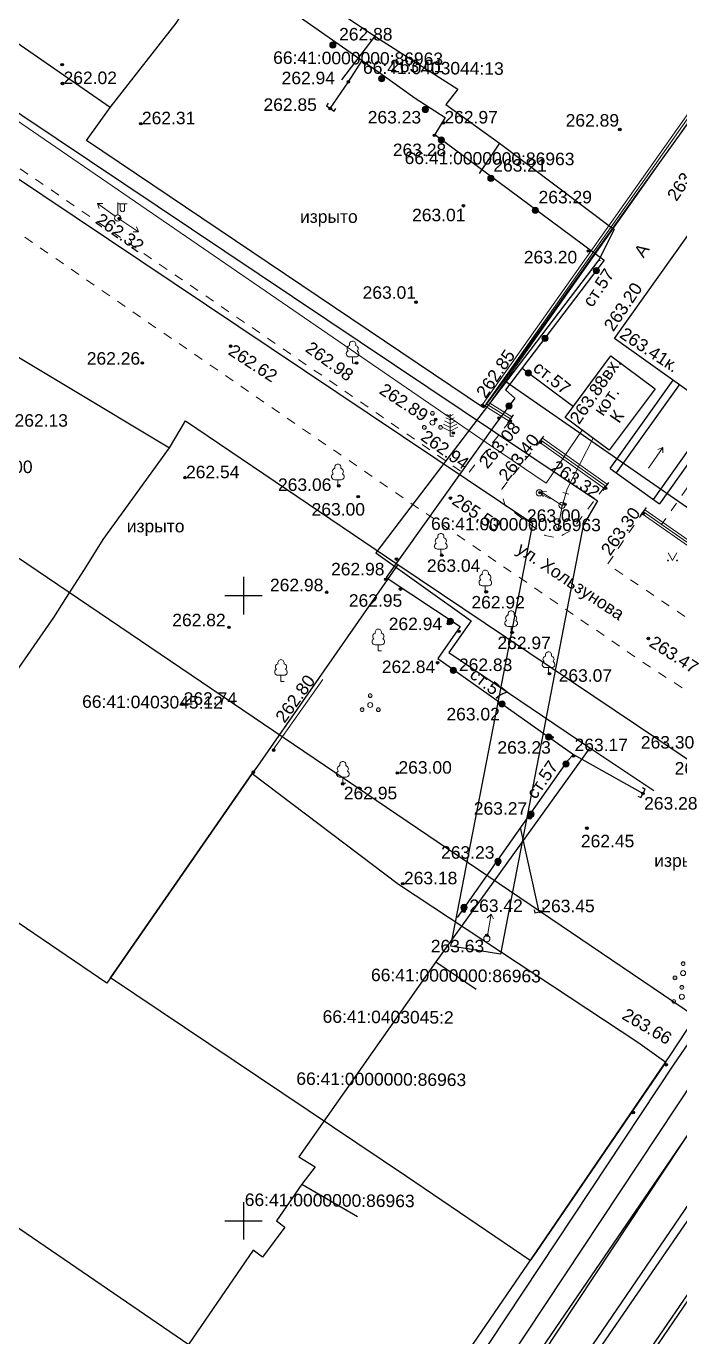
# Model space of a CAD drawing. Header units: metres. Extents: x -1448899 to 1563798, y -293564 to 398817.
# Drawn here: x 40582.6 to 40634.9, y 36790.7 to 36895.5 of the extents above; entities that cross this region are included whole.
import ezdxf
from ezdxf.enums import TextEntityAlignment as Align

# ---------------------------------------------------------------- set-up
doc = ezdxf.new("R2010")
doc.units = ezdxf.units.M
doc.set_wipeout_variables(frame=1)
doc.header["$PDMODE"] = 32
doc.header["$PDSIZE"] = 0.2
doc.linetypes.add('atp_1.5x1.5', pattern=[3, 1.5, -1.5])
doc.linetypes.add('atp_1x1', pattern=[2, 1, -1])
for name, color, linetype in [('C', 134, 'Continuous'), ('LABELS', 254, 'Continuous'), ('P', 94, 'Continuous'), ('T', 1, 'Continuous'), ('Z', 30, 'Continuous'), ('Автодорожное хозяйство', 7, 'Continuous'), ('Газопроводы', 7, 'Continuous'), ('граница ск ЕКБ', 7, 'Continuous'), ('Инженерные сооружения', 7, 'Continuous'), ('Кабели низкого напряжения', 7, 'Continuous'), ('кадастр', 7, 'Continuous'), ('Объекты электропередачи', 7, 'Continuous'), ('Ограждения', 7, 'Continuous'), ('Отметка', 7, 'Continuous'), ('Пикет', 7, 'Continuous'), ('Растительность', 7, 'Continuous'), ('Сетка координат', 7, 'Continuous')]:
    doc.layers.add(name, color=color, linetype=linetype)
doc.styles.get("Standard").update_dxf_attribs({"font": 'arial.ttf'})
doc.styles.add('Бм431', font='')
doc.styles.get('Бм431').set_extended_font_data('Bm431', italic=True)
doc.linetypes.add('atp_119_3', pattern='A,4,-2,[131,ltypeshp.shx,S=0.45,R=90,X=0.45,Y=-0.45],8,[131,ltypeshp.shx,S=0.45,R=-90,X=-0.45,Y=0.45],-2,4', length=20)
doc.linetypes.add('atp_121_g', pattern='A,8,-0.6,["Г",Бм431,S=2,R=0,X=0,Y=-1],-2.3,24', length=34.9)
doc.linetypes.add('atp_280_1', pattern='A,2,[130,ltypeshp.shx,S=0.4191,R=17.354,X=-0.125,Y=-0.4],0,[130,ltypeshp.shx,S=0.4049,R=8.8807,X=-0.0625,Y=-0.4],0.0001,[130,ltypeshp.shx,S=0.4,R=0,X=0,Y=-0.4],0,[130,ltypeshp.shx,S=0.4049,R=-8.8807,X=0.0625,Y=-0.4],0.0001,[130,ltypeshp.shx,S=0.4191,R=-17.354,X=0.125,Y=-0.4],2', length=4.0002)
doc.linetypes.add('atp_472', pattern='A,0,-8,[130,ltypeshp.shx,S=0.4,R=0,X=0,Y=0],0', length=8)
doc.linetypes.add('atp_476_3', pattern='A,1,[131,ltypeshp.shx,S=0.56,R=0,X=-0.56,Y=-0.56],5,[131,ltypeshp.shx,S=0.56,R=180,X=0.56,Y=0.56],4', length=10)

# ---------------------------------------------------------------- blocks, each defined once
blk = doc.blocks.new('A$C441d7248')
at = {"layer": 'граница ск ЕКБ', "color": 5, "lineweight": 30}
blk.add_lwpolyline([(216.79, 5.82), (307.27, 137.68), (92.91, 286.43), (0, 152.62), (216.79, 5.82)], dxfattribs=at)
blk = doc.blocks.new('atp_390f')
at = {"color": 0, "linetype": 'ByBlock', "lineweight": -2}
for points in [[(0.88, 2.44), (0, 2), (-0.87, 2.44)], [(0.68, 2.94), (0, 2.6), (-0.68, 2.94)], [(0.5, 3.45), (0, 3.2), (-0.5, 3.45)], [(0.6, 0), (0, 0), (0, 3.5)], [(1.25, 1.43), (0, 0.8), (-1.25, 1.43)], [(1.06, 1.93), (0, 1.4), (-1.06, 1.93)]]:
    blk.add_lwpolyline(points, dxfattribs=at)
blk = doc.blocks.new('atp_395')
at = {"linetype": 'ByBlock', "lineweight": -2}
h = blk.add_hatch(color=0, dxfattribs=at)
h.paths.add_polyline_path([(0.3, 1.5, 1), (-0.3, 1.5, 1)])
h.paths.add_polyline_path([(-1.6, -0.75, 1), (-1, -0.75, 1)])
h.paths.add_polyline_path([(1.6, -0.75, 1), (1, -0.75, 1)])
at = {"color": 0, "linetype": 'ByBlock', "lineweight": -2}
for centre, radius in [((0, 0), 0.4), ((0, 1.5), 0.3), ((-1.3, -0.75), 0.3), ((1.3, -0.75), 0.3)]:
    blk.add_circle(centre, radius, dxfattribs=at)
blk = doc.blocks.new('atp_106a')
at = {"color": 0, "linetype": 'ByBlock', "lineweight": -2}
blk.add_circle((0, 0), 0.5, dxfattribs=at)
blk = doc.blocks.new('atp_115a')
at = {"color": 0, "linetype": 'ByBlock', "lineweight": -2}
for points in [[(0, 0), (4, 0)], [(3.29, -0.5), (4, 0), (3.29, 0.5)]]:
    blk.add_lwpolyline(points, dxfattribs=at)
blk = doc.blocks.new('atp_390a')
at = {"color": 0, "linetype": 'ByBlock', "lineweight": -2}
for points in [[(0, 0.99), (-0.51, 0.99)], [(0, 0.99), (0.51, 0.99)], [(0, 0), (0, 0.99)], [(0.5, 0), (0, 0)]]:
    blk.add_lwpolyline(points, dxfattribs=at)
for centre, start, end in [((-0.39, 2.32), 97.9406, 227.8197), ((0, 3), 90, 202.242), ((0, 3), 337.758, 90), ((0.39, 2.32), 312.1803, 82.0594), ((-0.51, 1.49), 115.6346, 270), ((0.51, 1.49), 270, 64.3654)]:
    blk.add_arc(centre, 0.5, start, end, dxfattribs=at)
blk = doc.blocks.new('atp_416')
at = {"color": 0, "linetype": 'ByBlock', "lineweight": -2}
blk.add_lwpolyline([(0.72, 1.2), (0, 0), (-0.72, 1.2)], dxfattribs=at)
for centre in [(-0.72, 0), (0.72, 0)]:
    blk.add_circle(centre, 0.075, dxfattribs=at)
blk = doc.blocks.new('atp_107a')
at = {"linetype": 'ByBlock', "lineweight": -2}
h = blk.add_hatch(color=0, dxfattribs=at)
edge = h.paths.add_edge_path()
edge.add_arc((0, 0), 0.5, 0, 360)
at = {"color": 0, "linetype": 'ByBlock', "lineweight": -2}
blk.add_circle((0, 0), 0.5, dxfattribs=at)
blk = doc.blocks.new('atp_115c')
at = {"color": 0, "linetype": 'ByBlock', "lineweight": -2}
for points in [[(3.29, -0.5), (4, 0), (3.29, 0.5)], [(0.5, 0), (4, 0)]]:
    blk.add_lwpolyline(points, dxfattribs=at)
blk = doc.blocks.new('atp_110')
at = {"color": 0, "linetype": 'ByBlock', "lineweight": -2}
for p, q in [((0, 0.5), (0, 2.5)), ((0, 2.25), (1.5, 2.25))]:
    blk.add_line(p, q, dxfattribs=at)
blk.add_lwpolyline([(0.4, 2.25), (0.4, 1.36, 1.040016), (1.1, 1.36), (1.1, 2.25)], format="xyb", dxfattribs=at)
blk = doc.blocks.new('atp_116')
at = {"color": 0, "linetype": 'ByBlock', "lineweight": -2}
for points in [[(0.5, 0), (2, 0)], [(2, -0.5), (2, 0.5)]]:
    blk.add_lwpolyline(points, dxfattribs=at)
blk = doc.blocks.new('atp_122b')
at = {"color": 0, "linetype": 'ByBlock', "lineweight": -2}
blk.add_lwpolyline([(0.5, 0.75), (0, 0.75), (0, -0.75), (0.5, -0.75)], dxfattribs=at)
blk = doc.blocks.new('A$C0BB7152E')
at = {"layer": 'C', "linetype": 'Continuous'}
for points in [[(1532975.05, 387388.44), (1532992.25, 387378.31), (1532993.53, 387380.47), (1533010.61, 387369.13), (1533043.84, 387347.18), (1533052.81, 387360.85), (1533018.97, 387383.91), (1533017.35, 387381.71), (1532985.42, 387402.85), (1532987.29, 387405.49), (1532970.42, 387416.99)], [(1532977.17, 387248.5), (1532989.97, 387267.52), (1533001.04, 387282.35), (1533010.15, 387296.5), (1533022.12, 387314.27), (1533032.71, 387330.02), (1533041.67, 387343.87), (1533043.84, 387347.18), (1533052.81, 387360.85), (1533073.87, 387392.13), (1533084.99, 387408.63), (1533106.37, 387394.23), (1533097.45, 387380.76), (1533085.37, 387363.26), (1533071.71, 387343.18), (1533064.43, 387332.52), (1533041.7, 387298.63), (1533019.18, 387265.38), (1533010.93, 387252.7), (1532997.5, 387233.84), (1532985.41, 387215.54), (1532977.39, 387203.63)]]:
    blk.add_lwpolyline(points, dxfattribs=at)
at = {"layer": 'P', "linetype": 'Continuous'}
for points in [[(1532985.42, 387402.85), (1532987.29, 387405.49), (1532992.54, 387412.29), (1533007.73, 387436), (1533024.41, 387425.19), (1533040.86, 387415), (1533029.47, 387398.85), (1533018.97, 387383.91), (1533017.35, 387381.71)], [(1532993.53, 387380.47), (1533010.61, 387369.13), (1532999.5, 387352.92), (1532999.09, 387352.32), (1532987.88, 387335.89), (1532987.58, 387335.46), (1532975.9, 387343.25), (1532971.52, 387347.04), (1532971.67, 387347.27), (1532976.13, 387354.45), (1532982.03, 387363.1), (1532983.12, 387364.66), (1532984.06, 387366.21), (1532985.53, 387368.54), (1532987.01, 387370.95), (1532992.25, 387378.31)], [(1532999.09, 387352.32), (1533010.87, 387343.57), (1533030.11, 387331.07), (1533032.35, 387329.48), (1533022.12, 387314.27), (1533021.63, 387313.54), (1533011.68, 387320.19), (1532987.88, 387335.89)], [(1532976.75, 387318.44), (1533009.93, 387296.16), (1533001.04, 387282.35), (1532998.59, 387279.06), (1532964.84, 387301.78)]]:
    blk.add_lwpolyline(points, close=True, dxfattribs=at)
at = {"layer": 'T', "linetype": 'Continuous'}
for points in [[(1533330.57, 387567.05), (1533274, 387556.26), (1533216.53, 387544.1), (1533193.93, 387536.43), (1533174.02, 387522.56), (1533148.19, 387484.78), (1533102.62, 387418.08), (1532923.45, 387153.07), (1532596.95, 386668.16), (1532501.82, 386525.68), (1532463.24, 386470.75), (1532364.18, 386323.11), (1532278.05, 386197.05), (1532195.94, 386075.2), (1532063.54, 385880.4), (1531928.37, 385674.27)], [(1532064.33, 385872.03), (1533175.95, 387529.37), (1533203.37, 387541.48)], [(1533216.73, 387532.26), (1533172.46, 387515.46), (1533167.14, 387509.68), (1533152.77, 387486.79), (1533098.63, 387406.47), (1533045.06, 387327.01), (1532998.78, 387258.35), (1532937.35, 387167.22), (1532873.99, 387071.58), (1532810.63, 386975.94), (1532667.81, 386765.52), (1532524.99, 386555.1), (1532479.89, 386488.38), (1532403.68, 386375.5), (1532346.97, 386290.94), (1532292.36, 386209.52), (1532231.58, 386118.89), (1532181.03, 386043.53), (1532122.68, 385957.78), (1533172.46, 387515.46)], [(1533162.43, 387515.89), (1533154.53, 387505.18), (1533111.68, 387441.91), (1533082.13, 387397.43), (1533060.27, 387365.97), (1533034.71, 387328.22), (1532997.57, 387271.25), (1532964.96, 387223.72), (1532933.37, 387176.37), (1532874.68, 387089.36), (1532843.38, 387040.66), (1532805.03, 386986.44), (1532776.13, 386943.81), (1532731.6, 386971.39), (1532708.71, 386938.73), (1532656.13, 386861.1), (1532653.98, 386858.22), (1532649.48, 386852.18), (1532588.17, 386895.63), (1532585.35, 386897.71), (1532581.82, 386900.16), (1532575.32, 386889.29)], [(1532964.32, 387441.74), (1532970.68, 387437.17), (1532986.99, 387425.45), (1533008.43, 387411.35), (1533015.12, 387407.17), (1533014.16, 387405.94), (1533018.49, 387402.89), (1533027.71, 387396.06), (1533026.51, 387393.61), (1533026.6, 387393.56)], [(1533008.43, 387411.35), (1533005.79, 387407.84)], [(1533018.49, 387402.89), (1533016.88, 387400.44)], [(1532765.03, 386934.85), (1532794.11, 386967.41), (1532818.17, 387003.22), (1532844.83, 387042.56), (1532871.41, 387081.94), (1532896.31, 387118.47), (1532921.55, 387156.25), (1532948, 387192.55), (1532970.65, 387229.72), (1532994.19, 387264.45), (1533016.33, 387297.19), (1533037.77, 387329.04), (1533061.42, 387364.03), (1533084.97, 387398.44)], [(1533026.51, 387393.61), (1533008.84, 387370.04), (1533016.52, 387364.67), (1533014.75, 387362.13), (1533026.08, 387354.59), (1533031.22, 387351.22)], [(1533026.08, 387354.59), (1533013.88, 387337.38), (1533003.05, 387321.7), (1533004.37, 387320.9), (1533003.31, 387319.51), (1533001.31, 387316.57), (1533001.98, 387316.07), (1533000.2, 387313.65), (1532999.45, 387314.2), (1532993.12, 387304.83), (1532998.75, 387301.3)], [(1533013.88, 387337.38), (1533017.15, 387335.2)], [(1533003.31, 387319.51), (1533007.79, 387316.96)]]:
    blk.add_lwpolyline(points, dxfattribs=at)
at = {"layer": 'Z', "linetype": 'Continuous'}
for points in [[(1533629.25, 387271.12), (1533488.73, 387243.43), (1533276.59, 387203.68), (1533212.06, 387524.79), (1533163.69, 387514.22), (1533156.17, 387504.03), (1533113.34, 387440.8), (1533083.78, 387396.31), (1533061.92, 387364.84), (1533036.38, 387327.12), (1532999.24, 387270.14), (1532966.62, 387222.6), (1532935.02, 387175.25), (1532876.35, 387088.27), (1532845.03, 387039.54), (1532806.68, 386985.3), (1532776.71, 386941.1), (1532732.15, 386968.69), (1532710.35, 386937.6), (1532656.87, 386858.62), (1532725.1, 386809.85)], [(1532931.71, 387177.49), (1532963.3, 387224.84), (1532995.91, 387272.36), (1533033.04, 387329.33), (1533058.61, 387367.1), (1533080.48, 387398.55), (1533110.02, 387443.02), (1533152.9, 387506.34), (1533159.62, 387515.45), (1533124.91, 387538.32), (1533068.35, 387576.42)], [(1532947.56, 387426.35), (1533026.55, 387374.35), (1533025.42, 387372.37), (1533019.05, 387338.02), (1533015.08, 387338.64), (1533021.37, 387372.47), (1532945.12, 387422.69)]]:
    blk.add_lwpolyline(points, dxfattribs=at)
at = {"layer": 'LABELS'}
for s, p in [('66:41:0000000:86963', (1533007.11, 387409.59)), ('66:41:0403044:13', (1533013.14, 387408.85)), ('66:41:0000000:86963', (1533017.69, 387401.66)), ('66:41:0000000:86963', (1533020.03, 387372.41)), ('66:41:0403045:12', (1532991.06, 387357.97)), ('66:41:0000000:86963', (1533015.51, 387336.29)), ('66:41:0403045:2', (1533010.11, 387332.93)), ('66:41:0000000:86963', (1533009.6, 387327.95)), ('66:41:0000000:86963', (1533005.55, 387318.23))]:
    blk.add_text(s, height=1, dxfattribs=at).set_placement(p, align=Align.MIDDLE_CENTER)
blk = doc.blocks.new('A$C0ab4c2d5')
for points in [[(181.65, 78.99), (168.55, 88.33), (183.79, 109.71), (196.91, 100.33), (192.46, 94.08), (192.93, 93.74), (186.71, 85), (186.21, 85.36), (181.65, 78.99)], [(168.7, 77.57), (173.74, 84.63)], [(171.66, 75.46), (176.69, 82.52)], [(162.42, 79.87), (162.89, 80.52)], [(168.2, 77.93), (172.16, 75.11)], [(170.64, 74.14), (171.1, 74.8)]]:
    blk.add_lwpolyline(points)
blk.add_lwpolyline([(164.6, 82), (168.26, 86.93), (171.79, 84.31), (168.13, 79.38)], close=True)
at = {"elevation": 262.41}
for points in [[(160, 81.56), (160.46, 82.21)], [(167.64, 76.17), (168.1, 76.82)]]:
    blk.add_lwpolyline(points, dxfattribs=at)
blk.add_point((124.35, 110.23))
at = {"layer": 'Автодорожное хозяйство', "color": 7, "linetype": 'atp_1.5x1.5', "lineweight": 15, "ltscale": 0.5, "flags": 128}
for points in [[(160.2, 81.73), (157.42, 78.27), (156.87, 77.58), (156.43, 77.58), (149.5, 82.38), (82.59, 128.18), (41.42, 157.99)], [(201.78, 73.82), (200.6, 74.14), (199.27, 74.23), (198.18, 74.11), (197.71, 73.89), (196.14, 71.51), (185.89, 78.64), (188.47, 82.29), (187.09, 83.31), (182.14, 76.42), (176.98, 80.06), (172.29, 73.43)], [(170.98, 74.63), (170.75, 74.3), (167.99, 70.28), (189.93, 55.42), (192.58, 59.14)]]:
    blk.add_lwpolyline(points, dxfattribs=at)
at = {"layer": 'Газопроводы', "linetype": 'atp_121_g', "lineweight": 30, "ltscale": 0.5, "elevation": 262.41, "flags": 128}
for points in [[(104.3, 142.54), (110.12, 138.45), (114.08, 135.44), (118.1, 132.61), (133.47, 121.45), (141.39, 115.44), (149.95, 109.45), (152.59, 107.54), (154.99, 105.99), (154.16, 104.63), (167.73, 94.6), (159.83, 84.21), (160.57, 83.56), (159.01, 81.45), (150.28, 69.21), (156.19, 65.28), (154.41, 62.72), (165.27, 55.06), (164.77, 54.52), (155.95, 42.02)], [(165.27, 55.06), (170.83, 51.93)], [(162.53, 42.48), (161.02, 49.21)]]:
    blk.add_lwpolyline(points, dxfattribs=at)
at = {"layer": 'Газопроводы', "linetype": 'atp_121_g', "lineweight": 30, "ltscale": 0.5, "flags": 128}
for points in [[(145.8, 106.72), (147.25, 108.85), (148.36, 110.57)], [(161.15, 85.94), (165.26, 82.89)]]:
    blk.add_lwpolyline(points, dxfattribs=at)
at = {"layer": 'Инженерные сооружения', "color": 7, "linetype": 'atp_280_1', "lineweight": 30, "flags": 128}
for points in [[(168.2, 77.93), (173.24, 84.99)], [(177.19, 82.17), (172.16, 75.11)]]:
    blk.add_lwpolyline(points, dxfattribs=at)
at = {"layer": 'Кабели низкого напряжения', "linetype": 'atp_119_3', "lineweight": 15, "ltscale": 0.5, "flags": 128}
for points in [[(9.79, 144.37), (14.69, 152.16), (21.06, 161.26), (32.71, 154.87), (38.34, 162.48), (51.49, 153.24), (76.53, 135.65), (82.72, 131.31), (83.78, 131.21), (97.09, 121.6), (98.7, 118.31), (113.05, 108.41), (115.24, 109.53), (158.71, 79.72), (163.09, 76.75), (165.96, 80.99)], [(164.33, 74.81), (164.76, 76.3), (166.84, 80.34)]]:
    blk.add_lwpolyline(points, dxfattribs=at)
at = {"layer": 'Ограждения', "color": 7, "linetype": 'Continuous', "lineweight": 15, "ltscale": 0.5, "elevation": 262.41, "flags": 128}
for points in [[(160.12, 81.72), (157.99, 83.05), (181.39, 116.16), (215.29, 92.43)], [(160.33, 82.06), (158.56, 83.16), (181.48, 115.6), (215.06, 92.1)], [(167.76, 76.33), (162.55, 80.03)], [(167.99, 76.66), (162.78, 80.35)], [(192.74, 59.46), (170.98, 74.63)], [(192.51, 59.13), (170.75, 74.3)]]:
    blk.add_lwpolyline(points, dxfattribs=at)
at = {"layer": 'Ограждения', "color": 7, "linetype": 'atp_472', "lineweight": 15, "ltscale": 0.5, "elevation": 262.41, "flags": 128}
for points in [[(160.23, 81.89), (158.28, 83.1), (181.43, 115.88), (215.17, 92.27)], [(167.87, 76.49), (162.66, 80.19)], [(192.63, 59.3), (170.87, 74.47)]]:
    blk.add_lwpolyline(points, dxfattribs=at)
at = {"layer": 'Ограждения', "color": 7, "linetype": 'atp_476_3', "lineweight": 15, "ltscale": 0.5, "elevation": 262.41, "flags": 128}
blk.add_lwpolyline([(141.2, 55.4), (145.2, 61.06)], dxfattribs=at)
at = {"layer": 'Пикет', "color": 0}
for p in [(145.92, 111.73, 262.88), (149.82, 109.03, 263.01), (124.37, 108.72, 262.02), (147.25, 108.85, 262.94), (145.8, 106.72, 262.85), (153.33, 106.57, 263.22), (130.64, 105.51, 262.31), (154.85, 105.57, 262.97), (168.97, 105.04, 262.89), (154.14, 104.57, 263.23), (154.6, 104.13, 263.28), (158.65, 101.14, 263.21), (156.46, 98.94, 263.01), (162.12, 98.5, 263.29), (166.45, 95.32, 263.2), (152.66, 91.23, 263.01), (137.83, 87.71, 262.63), (130.77, 86.37, 262.26), (147.91, 86.36, 262.98), (157.98, 82.98, 262.85), (154.24, 81.85, 262.88), (159.31, 81.96, 262.95), (155.65, 80.76, 262.94), (160.2, 81.73, 263.08), (162.62, 80.03, 263.4), (134.18, 77.2, 262.54), (146.48, 76.54, 263.06), (148.04, 75.68, 263), (155.42, 75.56, 265.53), (167.83, 76.34, 263.32), (170.83, 74.31, 263.3), (151.1, 70.68, 262.93), (154.72, 70.99, 263.04), (150.24, 69.06, 262.98), (151.42, 68.28, 262.95), (145.52, 68.03, 262.98), (158.28, 68.06, 262.92), (137.7, 65.23, 262.82), (155.26, 65.53, 262.94), (156.09, 64.9, 262.88), (160.35, 64.81, 262.98), (171.26, 64.33, 263.47), (154.39, 62.39, 262.84), (155.65, 61.78, 262.83), (163.34, 61.52, 263.07), (133.99, 59.08, 262.74), (159.55, 59.1, 263.02), (163.55, 56.43, 263.23), (141.27, 55.4, 262.8), (165.27, 54.94, 263.17), (139.65, 53.64, 262.91), (151.17, 53.57, 263), (164.66, 54.3, 263.28), (146.8, 52.71, 262.95), (170.83, 51.93, 263.29), (161.77, 49.97, 263.27), (166.34, 49.16, 262.45), (159.22, 46.25, 263.24), (151.61, 44.72, 263.18), (156.5, 42.52, 263.42), (162.61, 42.49, 263.45), (172.68, 30.24, 263.66), (170.04, 26.42, 263.44)]:
    blk.add_point(p, dxfattribs=at)
at = {"layer": 'Газопроводы', "linetype": 'Continuous', "lineweight": 30}
for p, xscale, yscale, zscale, rotation in [((145.8, 106.72), 0.5000000000000002, 0.5000000000000002, 0.5000000000000002, 55.86360208801966), ((170.83, 51.93), 0.5000000000000012, 0.5000000000000012, 0.5000000000000012, 150.6597732818029), ((162.53, 42.48), 0.5000000000000016, 0.5000000000000016, 0.5000000000000016, 102.7298594654346)]:
    blk.add_blockref('atp_122b', p, dxfattribs=dict(at, xscale=xscale, yscale=yscale, zscale=zscale, rotation=rotation))
at = {"layer": 'кадастр', "rotation": 359.5536696139991}
blk.add_blockref('A$C0BB7152E', (-1535830.43, -375345.19), dxfattribs=at)
at = {"layer": 'Объекты электропередачи', "color": 7, "linetype": 'Continuous', "lineweight": 15}
for name, p, xscale, yscale, zscale, rotation in [('atp_107a', (146.01, 111.8, 262.88), 0.4999999999999996, 0.4999999999999996, 0.4999999999999996, 321.2733548779389), ('atp_107a', (149.91, 109.1, 263.01), 0.4999999999999996, 0.4999999999999996, 0.4999999999999996, 321.2733548779389), ('atp_107a', (153.42, 106.64, 263.22), 0.4999999999999996, 0.4999999999999996, 0.4999999999999996, 321.2733548779389), ('atp_107a', (154.69, 104.2, 263.28), 0.4999999999999996, 0.4999999999999996, 0.4999999999999996, 321.2733548779389), ('atp_107a', (158.65, 101.14, 263.21), 0.4999999999999996, 0.4999999999999996, 0.4999999999999996, 321.2733548779389), ('atp_107a', (162.21, 98.57, 263.29), 0.4999999999999996, 0.4999999999999996, 0.4999999999999996, 321.2733548779389), ('atp_107a', (167.09, 93.75, 262.41), 0.4999999999999996, 0.4999999999999996, 0.4999999999999996, 321.2733548779389), ('atp_107a', (162.98, 88.34, 262.41), 0.4999999999999996, 0.4999999999999996, 0.4999999999999996, 321.2733548779389), ('atp_107a', (161.65, 85.57), 0.4999999999999996, 0.4999999999999996, 0.4999999999999996, 321.2733548779389), ('atp_107a', (160.1, 82.93, 262.41), 0.4999999999999996, 0.4999999999999996, 0.4999999999999996, 321.2733548779389), ('atp_115a', (171.28, 77.96), 0.5000000000000008, 0.5000000000000008, 0.5000000000000008, 55.09522804041921), ('atp_107a', (155.41, 65.71), 0.4999999999999996, 0.4999999999999996, 0.4999999999999996, 321.2733548779389), ('atp_107a', (155.65, 61.78, 262.83), 0.4999999999999996, 0.4999999999999996, 0.4999999999999996, 321.2733548779389), ('atp_107a', (159.55, 59.1, 263.02), 0.4999999999999996, 0.4999999999999996, 0.4999999999999996, 321.2733548779389), ('atp_107a', (163.28, 56.46, 262.41), 0.4999999999999996, 0.4999999999999996, 0.4999999999999996, 321.2733548779389), ('atp_107a', (164.66, 54.3, 263.28), 0.4999999999999996, 0.4999999999999996, 0.4999999999999996, 321.2733548779389), ('atp_107a', (161.87, 50.28), 0.4999999999999996, 0.4999999999999996, 0.4999999999999996, 321.2733548779389), ('atp_107a', (159.22, 46.51), 0.4999999999999996, 0.4999999999999996, 0.4999999999999996, 321.2733548779389), ('atp_107a', (156.51, 42.82, 262.41), 0.4999999999999996, 0.4999999999999996, 0.4999999999999996, 321.2733548779389)]:
    blk.add_blockref(name, p, dxfattribs=dict(at, xscale=xscale, yscale=yscale, zscale=zscale, rotation=rotation))
at = {"layer": 'Растительность', "color": 7, "linetype": 'Continuous', "lineweight": 15, "xscale": 0.5, "yscale": 0.5, "zscale": 0.5}
for name, p in [('atp_390a', (147.59, 86.36, 262.93)), ('atp_395', (153.98, 81.59)), ('atp_390f', (155.39, 80.51)), ('atp_390a', (146.41, 76.53, 262.58)), ('atp_390a', (154.65, 70.98, 262.56)), ('atp_416', (173.19, 70.57)), ('atp_390a', (158.21, 68.05, 262.44)), ('atp_390a', (160.28, 64.8, 262.5)), ('atp_390a', (149.65, 63.34)), ('atp_390a', (163.27, 61.51, 262.59)), ('atp_390a', (141.86, 60.89)), ('atp_395', (149, 59.01)), ('atp_390a', (146.81, 52.75)), ('atp_395', (174.04, 37.57)), ('atp_395', (173.94, 35.68))]:
    blk.add_blockref(name, p, dxfattribs=at)
at = {"layer": 'Отметка'}
for s, p in [('262.88', (146.51, 112.16, 262.88)), ('263.01', (150.59, 109.62, 263.01)), ('262.02', (124.46, 108.67, 262.02)), ('262.94', (141.91, 108.66, 262.94)), ('262.85', (140.46, 106.53, 262.85)), ('262.31', (130.73, 105.46, 262.31)), ('263.23', (148.8, 105.52, 263.22)), ('262.97', (154.94, 105.52, 262.97)), ('262.89', (164.64, 105.27, 262.89)), ('263.28', (150.81, 102.91, 263.28)), ('263.21', (158.85, 101.67, 263.21)), ('263.29', (162.47, 99.13, 263.29)), ('263.01', (152.35, 97.7, 263.01)), ('изрыто', (143.38, 97.57)), ('263.20', (161.29, 94.33, 263.2)), ('263.01', (148.39, 91.5, 263.01)), ('262.26', (126.32, 86.23, 262.26)), ('262.13', (120.54, 81.27, 262.13)), ('262.00', (117.71, 77.56, 262.01)), ('262.54', (134.26, 77.15, 262.54)), ('263.06', (141.62, 76.13, 263.06)), ('263.00', (144.31, 74.16, 263)), ('изрыто', (129.52, 72.82, 525.88)), ('262.98', (145.87, 69.38, 262.98)), ('263.04', (153.54, 69.66, 263.04)), ('262.98', (140.98, 68.11, 262.98)), ('262.95', (147.29, 66.87, 262.95)), ('262.92', (157.1, 66.73, 262.92)), ('262.82', (133.16, 65.31, 262.82)), ('262.94', (150.48, 65, 262.94)), ('262.97', (159.18, 63.48, 262.98)), ('262.84', (149.93, 61.57, 262.84)), ('262.83', (156.1, 61.73, 262.83)), ('263.07', (164.08, 60.87, 263.07)), ('262.74', (134.07, 59.03, 262.74)), ('263.02', (155.1, 57.78, 263.02)), ('263.23', (159.18, 55.12, 263.23)), ('263.17', (165.35, 55.32, 263.17)), ('263.30', (170.66, 55.53, 263.3)), ('263.00', (151.26, 53.52, 263)), ('263.31', (173.36, 53.45, 263.31)), ('262.95', (146.89, 51.47, 262.95)), ('263.28', (170.92, 50.65, 263.29)), ('263.27', (157.29, 50.24, 263.27)), ('262.45', (165.86, 47.63, 262.45)), ('263.23', (154.67, 46.72, 263.24)), ('изрыто', (171.73, 46.07, 525.88)), ('263.18', (151.7, 44.67, 263.18)), ('263.42', (156.94, 42.46, 263.42)), ('263.45', (162.69, 42.44, 263.45))]:
    blk.add_text(s, height=1, dxfattribs=at).set_placement(p)
for s, rotation, p in [('263.27', 56.0448, (173.51, 99.23, 262.95)), ('262.32', 325.3293, (126.93, 97.6, 262.32)), ('А', 56.0448, (170.87, 94.71, 262.95)), ('ст.57', 56.0448, (166.76, 90.75, 262.95)), ('263.20', 56.0448, (168.45, 88.81, 262.95)), ('263.41к.', 326.7022, (168.88, 88.45)), ('262.62', 326.9525, (137.56, 87.1, 262.63)), ('262.98', 324.0969, (143.73, 87.35, 262.98)), ('262.85', 55.5243, (158.23, 83.47, 262.85)), ('ст.57', 321.7276, (161.95, 85.81, 262.95)), ('263.88вх.', 55.4857, (165.71, 81.39)), ('262.89', 326.6203, (149.64, 83.98, 262.88)), ('кот.', 55.4857, (167.63, 82.05)), ('К', 55.4857, (168.91, 81.47, 263.51)), ('262.94', 324.6021, (152.96, 80.27, 262.94)), ('263.08', 50.4767, (158.38, 77.84, 263.08)), ('263.40', 51.9542, (159.97, 76.83, 262.41)), ('265.53', 326.2763, (155.46, 75.14, 265.53)), ('263.30', 54.5453, (168.2, 70.88, 263.3)), ('ул. Хользунова', 326.3131, (160.63, 71.26)), ('263.47', 327.441, (171.24, 63.77, 263.47)), ('262.80', 53.9019, (142.14, 57.5, 262.8)), ('ст.57', 321.7276, (156.88, 61.28, 262.95)), ('ст.57', 55.3677, (162.24, 51.41, 262.95)), ('263.66', 329.7236, (169.06, 33.96, 263.66))]:
    blk.add_text(s, height=1, rotation=rotation, dxfattribs=at).set_placement(p)
at = {"layer": 'Объекты электропередачи', "color": 7, "linetype": 'Continuous', "lineweight": 15, "xscale": 0.5000000000000022, "yscale": 0.5000000000000022, "zscale": 0.5000000000000022, "rotation": 286.8961446014658}
for p in [(162.53, 75.98), (164.35, 74.98, -262.8)]:
    blk.add_blockref('atp_106a', p, dxfattribs=at)
at = {"layer": 'Объекты электропередачи', "color": 7, "linetype": 'Continuous', "lineweight": 15, "xscale": 0.5, "yscale": 0.5, "zscale": 0.5}
blk.add_blockref('atp_106a', (158.33, 40.32), dxfattribs=at)
at = {"color": 5, "lineweight": 30}
blk.add_lwpolyline([(216.79, 5.82), (307.27, 137.68), (92.91, 286.43), (0, 152.62), (216.79, 5.82)], dxfattribs=at)
at = {"layer": 'Автодорожное хозяйство', "color": 7, "linetype": 'atp_1.5x1.5', "lineweight": 15, "ltscale": 0.5, "flags": 128}
for points in [[(189, 50.52), (175.26, 59.55), (170.91, 62.37), (141.32, 82.66), (109.4, 104.68), (87.16, 119.11), (48.75, 146.51), (36.25, 155.33), (34.15, 156.81), (33.17, 157.14), (32.63, 157.24), (31.78, 157.18), (31.14, 157.04), (30.4, 156.81), (29.73, 156.5), (29.22, 156.17), (28.6, 155.53), (23.51, 149.15)], [(162.78, 80.35), (159.52, 76.27), (159.52, 75.87), (159.79, 74.96), (163, 72.57), (163.96, 72.36), (164.47, 72.65), (165.17, 73.05), (167.93, 76.7)]]:
    blk.add_lwpolyline(points, dxfattribs=at)
at = {"layer": 'Объекты электропередачи', "color": 7, "linetype": 'atp_1x1', "lineweight": 15, "flags": 128}
blk.add_lwpolyline([(162.53, 75.98), (164.35, 74.98)], dxfattribs=at)
at = {"layer": 'Пикет', "color": 0}
for p in [(162.6, 75.99, 263.28), (164.59, 75.06, 263), (158.33, 40.59, 263.63)]:
    blk.add_point(p, dxfattribs=at)
at = {"layer": 'Объекты электропередачи', "color": 7, "linetype": 'Continuous', "lineweight": 15}
for name, p, xscale, yscale, zscale, rotation in [('atp_115a', (164.35, 74.98), 0.5000000000000032, 0.5000000000000032, 0.5000000000000032, 147.1556169832502), ('atp_116', (164.38, 74.97), 0.5000000000000018, 0.5000000000000018, 0.5000000000000018, 74.03467105209513), ('atp_115a', (164.35, 74.98), 0.5000000000000019, 0.5000000000000019, 0.5000000000000019, 260.1435964674492), ('atp_115c', (158.33, 40.32), 0.5000000000000022, 0.5000000000000022, 0.5000000000000022, 80.14359646751515)]:
    blk.add_blockref(name, p, dxfattribs=dict(at, xscale=xscale, yscale=yscale, zscale=zscale, rotation=rotation))
at = {"layer": 'Отметка'}
blk.add_text('263.32', height=1, rotation=326.5136, dxfattribs=at).set_placement((163.38, 77.82, 263.32))
for s, p in [('263.00', (161.54, 73.66, 262.41)), ('263.63', (153.85, 39.23, 263.63))]:
    blk.add_text(s, height=1, dxfattribs=at).set_placement(p)
at = {"layer": 'Объекты электропередачи', "color": 7, "linetype": 'Continuous', "lineweight": 15, "xscale": 0.5, "yscale": 0.5, "zscale": 0.5}
blk.add_blockref('atp_106a', (128.8, 97.96), dxfattribs=at)
at = {"layer": 'Пикет', "color": 0}
blk.add_point((128.94, 97.92, 262.32), dxfattribs=at)
at = {"layer": 'Объекты электропередачи', "color": 7, "linetype": 'Continuous', "lineweight": 15}
for xscale, yscale, zscale, rotation in [(0.5000000000000008, 0.5000000000000008, 0.5000000000000008, 144.629633002257), (0.5000000000000006, 0.5000000000000006, 0.5000000000000006, 326.4400669429839)]:
    blk.add_blockref('atp_115c', (128.8, 97.96), dxfattribs=dict(at, xscale=xscale, yscale=yscale, zscale=zscale, rotation=rotation))
at = {"layer": 'Объекты электропередачи', "color": 7, "linetype": 'Continuous', "lineweight": 15, "xscale": 0.5, "yscale": 0.5, "zscale": 0.5}
blk.add_blockref('atp_110', (128.8, 97.96), dxfattribs=at)

msp = doc.modelspace()

# ---------------------------------------------------------------- linework, layer by layer
at = {"layer": 'Газопроводы', "color": 6, "lineweight": 200}
msp.add_circle((43176.13, 37749.97), 11368.91, dxfattribs=at)
at = {"layer": 'Сетка координат', "color": 92}
for p, q in [((40600, 36851.5), (40600, 36848.5)), ((40598.5, 36850), (40601.5, 36850)), ((40600, 36801.5), (40600, 36798.5)), ((40598.5, 36800), (40601.5, 36800))]:
    msp.add_line(p, q, dxfattribs=at)

# ---------------------------------------------------------------- block references
at = {"layer": 'Газопроводы'}
msp.add_blockref('A$C441d7248', (40461.14, 36782.24), dxfattribs=at)

# ---------------------------------------------------------------- next in the draw order: block references
at = {"layer": 'Газопроводы', "rotation": 359.9999655066117}
msp.add_blockref('A$C0ab4c2d5', (40461.14, 36782.24), dxfattribs=at)

doc.saveas('drawing.dxf')
